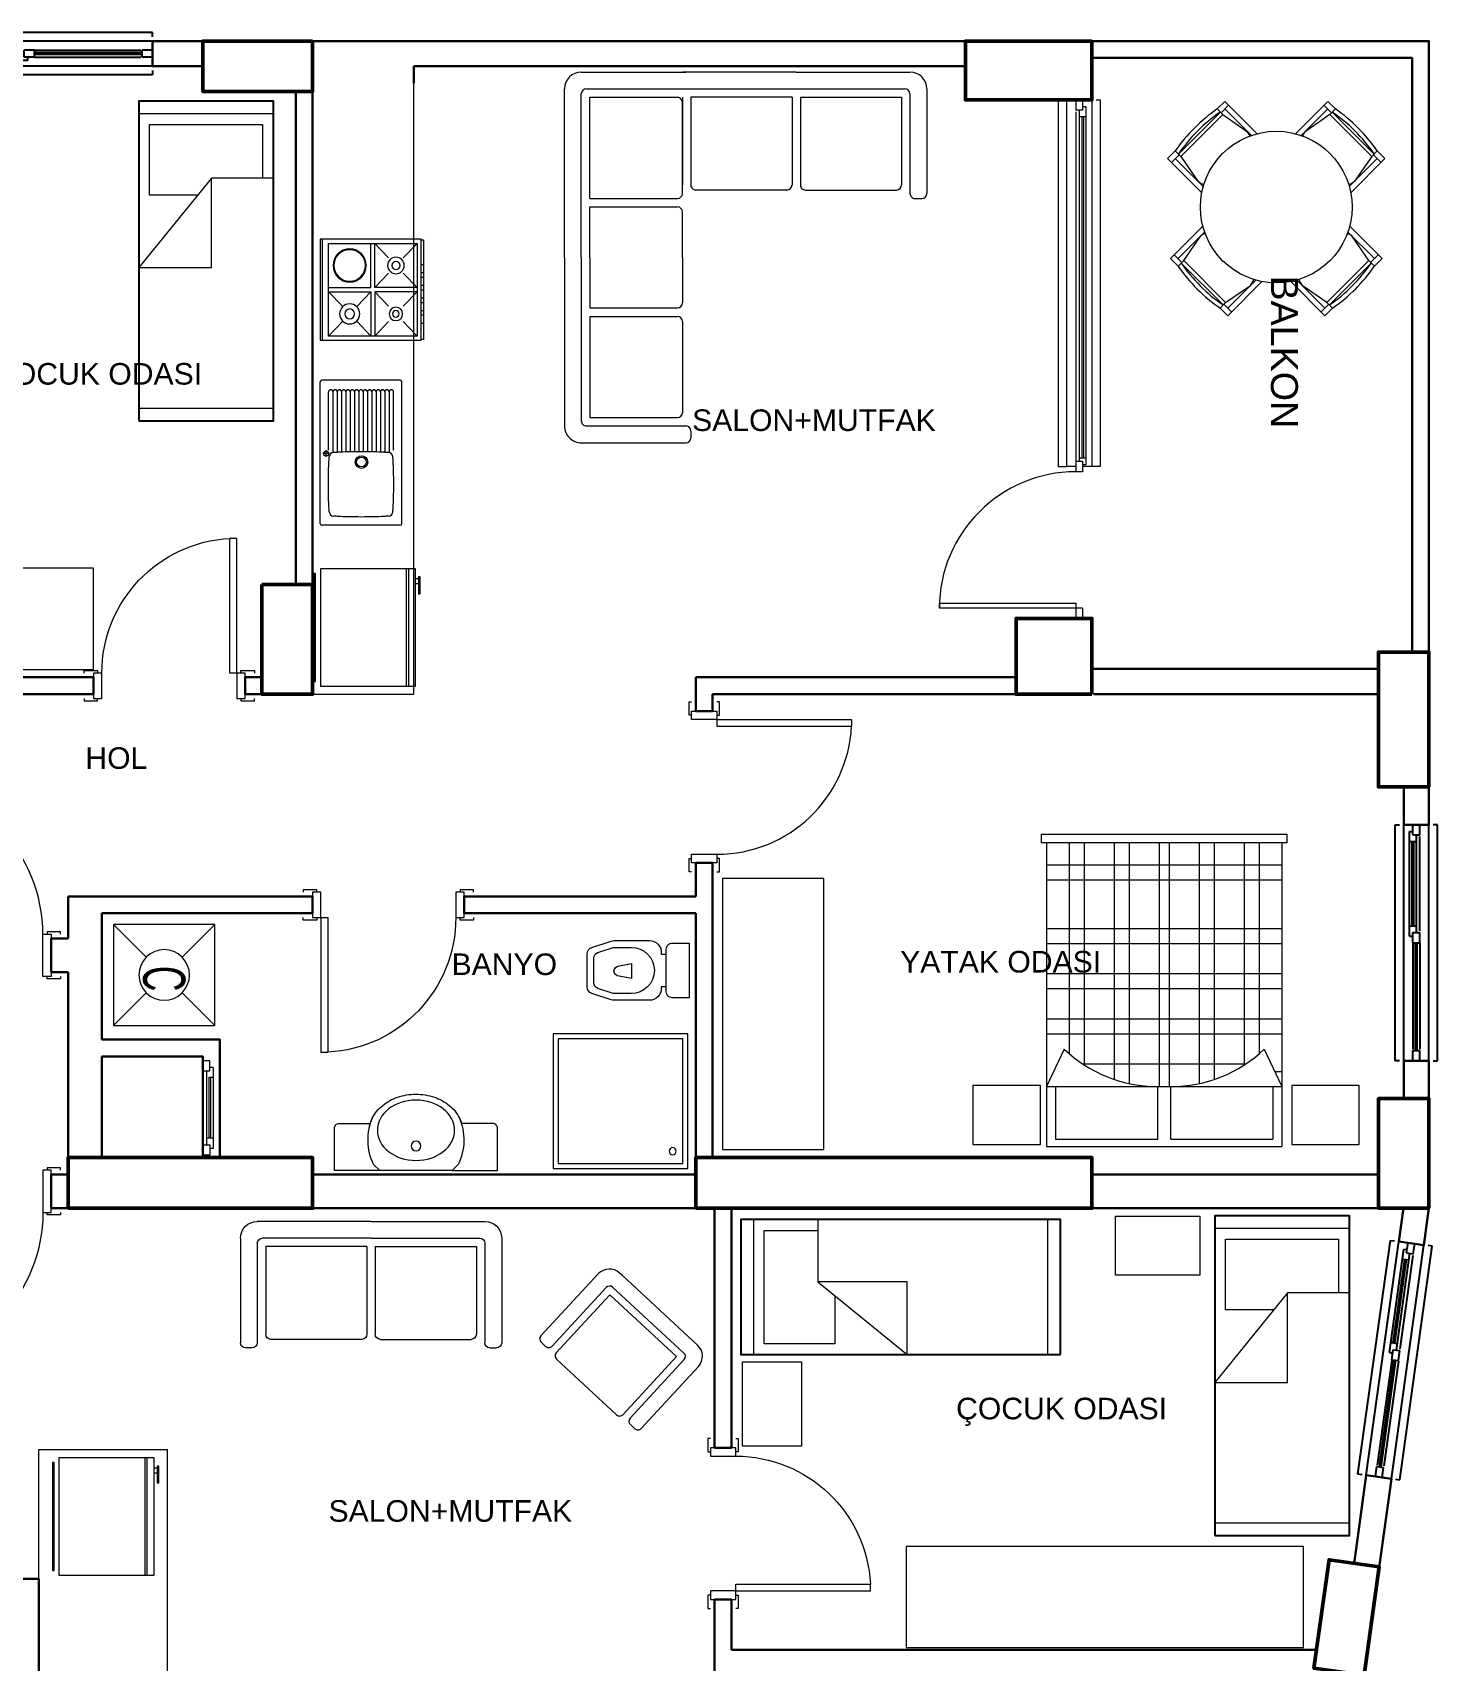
# Model space of a CAD drawing. Header units: millimetres. Extents: x 15854 to 18903, y 2124 to 4003.
# Drawn here: x 18069 to 18903, y 3030 to 3996 of the extents above; entities that cross this region are included whole.
import ezdxf

# ---------------------------------------------------------------- set-up
doc = ezdxf.new("R2010")
doc.units = ezdxf.units.MM
doc.linetypes.add('BORDER', pattern=[1.75, 0.5, -0.25, 0.5, -0.25, 0, -0.25])
doc.linetypes.add('DOT2', pattern=[0.125, 0, -0.125])
for name, color, linetype, lineweight in [('0-Gör-3__0_25_', 122, 'Continuous', 25), ('0-Gör-4__0_20_', 6, 'Continuous', 20), ('duv', 142, 'Continuous', 30), ('KOLON', 1, 'Continuous', 50), ('mahal', 1, 'Continuous', 20), ('PENCERE', 3, 'Continuous', 18), ('SIVA', 254, 'Continuous', 20), ('sıva', 6, 'DOT2', 20), ('TEFRIS', 6, 'Continuous', 15)]:
    doc.layers.add(name, color=color, linetype=linetype, lineweight=lineweight)
doc.layers.add('İÇ_ÖLÇÜ', color=7, linetype='Continuous')
doc.styles.add('TECHNICLIGHT', font='Arial')
doc.styles.add('text1', font='Arial')

# ---------------------------------------------------------------- blocks, each defined once
blk = doc.blocks.new('yatak_80')
for p, q in [((98059.694548, -98473.047281), (98059.694548, -98393.047281)), ((98196.134804, -98393.047281), (98196.134804, -98429.917169)), ((98227.879892, -98399.557105), (98196.134804, -98399.557105)), ((98227.879892, -98466.662257), (98227.879892, -98399.557105)), ((98234.264916, -98393.047281), (98234.264916, -98473.047281)), ((98143.004692, -98429.917169), (98196.134804, -98429.917169)), ((98143.004692, -98473.047281), (98143.004692, -98429.917169)), ((98196.134804, -98429.917169), (98143.004692, -98473.047281)), ((98185.954772, -98438.181144), (98185.954772, -98466.662257)), ((98185.954772, -98466.662257), (98227.879892, -98466.662257))]:
    blk.add_line(p, q)
at = {"layer": 'İÇ_ÖLÇÜ', "ltscale": 5}
blk.add_line((98052.104532, -98393.047281), (98241.854932, -98393.047281), dxfattribs=at)
at = {"layer": 'İÇ_ÖLÇÜ', "ltscale": 5, "flags": 128}
blk.add_lwpolyline([(98052.104532, -98473.047281), (98052.104532, -98393.047281), (98241.854932, -98393.047281), (98241.854932, -98473.047281), (98052.104532, -98473.047281)], dxfattribs=at)
blk = doc.blocks.new('4')
at = {"layer": 'TEFRIS', "ltscale": 5, "flags": 128}
blk.add_lwpolyline([(18490.377846, 3207.642238), (18525.377846, 3207.642238), (18525.374315, 3157.642239), (18490.374315, 3157.642239), (18490.377846, 3207.642238)], dxfattribs=at)
at = {"layer": 'TEFRIS', "ltscale": 5, "xscale": -1}
blk.add_blockref('yatak_80', (116731.184006, 101685.144324), dxfattribs=at)
blk = doc.blocks.new('5')
at = {"layer": 'TEFRIS', "ltscale": 5, "flags": 128}
blk.add_lwpolyline([(18711.68018, 3259.107139), (18711.68018, 3294.107139), (18761.680179, 3294.103608), (18761.680179, 3259.103608), (18711.68018, 3259.107139)], dxfattribs=at)
at = {"layer": 'TEFRIS', "ltscale": 5, "xscale": -1, "rotation": 270}
blk.add_blockref('yatak_80', (117243.665026, -94947.44961), dxfattribs=at)
blk = doc.blocks.new('dsfsdg')
at = {"layer": 'TEFRIS'}
for p, q in [((527831.917515, 4537037.523728), (527651.627515, 4537037.523728)), ((527651.627515, 4537037.523728), (527651.627515, 4536897.963728)), ((527687.267515, 4537032.177728), (527656.082515, 4537032.177728)), ((527656.082515, 4537032.177728), (527656.082515, 4536971.589728)), ((527709.339324, 4537027.10563), (527687.267515, 4537037.523728)), ((527687.267515, 4537037.523728), (527687.267515, 4536897.963728)), ((527718.452515, 4537037.523728), (527718.452515, 4536897.963728)), ((527727.362515, 4537037.523728), (527727.362515, 4536897.963728)), ((527745.182515, 4536897.963728), (527745.182515, 4537037.523728)), ((527754.092515, 4536897.963728), (527754.092515, 4537037.523728)), ((527771.912515, 4536897.963728), (527771.912515, 4537037.523728)), ((527780.822515, 4536897.963728), (527780.822515, 4537037.523728)), ((527809.642515, 4536897.963728), (527809.642515, 4537037.523728)), ((527818.552515, 4536897.963728), (527818.552515, 4537037.523728)), ((527831.917515, 4536897.963728), (527831.917515, 4537037.523728)), ((527831.917515, 4537024.158728), (527706.144262, 4537024.158728)), ((527831.917515, 4537015.248728), (527699.991425, 4537015.248728)), ((527700.632515, 4537016.22697), (527700.632515, 4536919.260487)), ((527831.917515, 4536997.428728), (527691.417369, 4536997.428728)), ((527831.917515, 4536988.518728), (527688.988219, 4536988.518728)), ((527656.082515, 4536971.589728), (527687.267515, 4536971.589728)), ((527831.917515, 4536970.698728), (527687.267515, 4536970.698728)), ((527831.917515, 4536964.788728), (527687.267515, 4536964.788728)), ((527656.082515, 4536963.897728), (527687.267515, 4536963.897728)), ((527656.082515, 4536963.897728), (527656.082515, 4536903.309728)), ((527831.917515, 4536946.968728), (527688.988219, 4536946.968728)), ((527831.917515, 4536938.058728), (527691.417369, 4536938.058728)), ((527831.917515, 4536920.238728), (527699.991425, 4536920.238728)), ((527709.339324, 4536908.381827), (527687.267515, 4536897.963728)), ((527831.917515, 4536911.328728), (527706.144262, 4536911.328728)), ((527831.917515, 4536897.963728), (527651.627515, 4536897.963728)), ((527687.267515, 4536903.309728), (527656.082515, 4536903.309728)), ((527696.177515, 4536902.169331), (527696.177515, 4536897.963728))]:
    blk.add_line(p, q, dxfattribs=at)
at = {"layer": 'TEFRIS', "flags": 128}
blk.add_lwpolyline([(527831.917515, 4537037.523728), (527831.917515, 4537040.523728), (527836.917515, 4537040.523728), (527836.917515, 4536897.963728), (527836.917515, 4536894.963728), (527831.917515, 4536894.963728), (527831.917515, 4536897.963728)], dxfattribs=at)
at = {"layer": 'TEFRIS'}
for centre, start, end in [((527766.993466, 4536972.038142), 136.314552, 180.322253), ((527766.993466, 4536963.449315), 179.677747, 223.685448)]:
    blk.add_arc(centre, 79.727212, start, end, dxfattribs=at)
blk = doc.blocks.new('6')
at = {"layer": 'TEFRIS', "ltscale": 5, "flags": 128}
for points in [[(18667.151557, 3336.665642), (18667.151557, 3371.665642), (18627.151557, 3371.665642), (18627.151557, 3336.665642), (18667.151557, 3336.665642)], [(18856.23323, 3336.665642), (18856.23323, 3371.665642), (18816.23323, 3371.665642), (18816.23323, 3336.665642), (18856.23323, 3336.665642)]]:
    blk.add_lwpolyline(points, dxfattribs=at)
at = {"layer": 'TEFRIS', "ltscale": 5, "rotation": 90}
blk.add_blockref('dsfsdg', (4555708.373286, -524316.152006), dxfattribs=at)
blk = doc.blocks.new('bzd_7060')
at = {"layer": 'TEFRIS'}
for p, q in [((-56, 0), (-56, 70)), ((-56, 70), (0, 70)), ((-5, 0), (-5, 70)), ((-4, 70), (-4, 0)), ((0, 70), (0, 0)), ((-59, 67), (-60, 67)), ((-60, 67), (-60, 3)), ((-59, 3), (-59, 67)), ((0, 64), (2, 64)), ((0, 61), (2, 61)), ((3, 65), (2, 65)), ((2, 65), (2, 55)), ((3, 55), (3, 65)), ((2, 55), (3, 55)), ((-60, 3), (-59, 3)), ((0, 0), (-56, 0))]:
    blk.add_line(p, q, dxfattribs=at)
blk = doc.blocks.new('FSAFDSF')
at = {"layer": 'sıva', "linetype": 'ByBlock', "lineweight": 25, "ltscale": 5}
for p, q in [((548829.850834, 4507159.565939), (548689.850834, 4507159.565939)), ((548689.850834, 4507159.565939), (548689.850834, 4507157.065939)), ((548829.850834, 4507157.065939), (548829.850834, 4507159.565939)), ((548829.850834, 4507154.565939), (548689.850834, 4507154.565939)), ((548689.850834, 4507139.565939), (548689.850834, 4507154.565939)), ((548695.850834, 4507149.065939), (548689.850834, 4507149.065939)), ((548689.850834, 4507145.065939), (548689.850834, 4507149.065939)), ((548695.850834, 4507145.065939), (548695.850834, 4507149.065939)), ((548752.850834, 4507149.065939), (548696.850834, 4507149.065939)), ((548759.850834, 4507149.065939), (548753.850834, 4507149.065939)), ((548753.850834, 4507145.065939), (548753.850834, 4507149.065939)), ((548759.850834, 4507145.065939), (548759.850834, 4507149.065939)), ((548760.100651, 4507149.065939), (548822.900839, 4507149.065939)), ((548829.850834, 4507149.065939), (548823.850834, 4507149.065939)), ((548823.850834, 4507145.065939), (548823.850834, 4507149.065939)), ((548829.850834, 4507145.065939), (548829.850834, 4507149.065939)), ((548695.850834, 4507145.065939), (548689.850834, 4507145.065939)), ((548829.850834, 4507139.565939), (548689.850834, 4507139.565939)), ((548693.850834, 4507143.065939), (548693.850834, 4507145.065939)), ((548755.850834, 4507143.065939), (548693.850834, 4507143.065939)), ((548753.850834, 4507147.065939), (548695.850834, 4507147.065939)), ((548699.850834, 4507143.065939), (548699.850834, 4507147.065939)), ((548749.850834, 4507145.565939), (548699.850834, 4507145.565939)), ((548749.850834, 4507144.565939), (548699.850834, 4507144.565939)), ((548749.850834, 4507143.065939), (548749.850834, 4507147.065939)), ((548759.850834, 4507145.065939), (548753.850834, 4507145.065939)), ((548755.850834, 4507143.065939), (548755.850834, 4507145.065939)), ((548823.850834, 4507147.565939), (548759.850834, 4507147.565939)), ((548823.850834, 4507146.565939), (548759.850834, 4507146.565939)), ((548760.100651, 4507145.065939), (548823.018035, 4507145.065939)), ((548829.850834, 4507145.065939), (548823.850834, 4507145.065939)), ((548689.850834, 4507134.565939), (548689.850834, 4507137.065939)), ((548829.850834, 4507134.565939), (548689.850834, 4507134.565939)), ((548829.850834, 4507137.065939), (548829.850834, 4507134.565939))]:
    blk.add_line(p, q, dxfattribs=at)
at = {"layer": 'sıva', "linetype": 'ByBlock', "lineweight": 25, "ltscale": 5, "flags": 128}
blk.add_lwpolyline([(548829.850834, 4507154.565939), (548829.850834, 4507139.565939)], dxfattribs=at)
blk = doc.blocks.new('kapı_10')
at = {"layer": '0-Gör-4__0_20_', "ltscale": 5}
for p, q in [((-9, -2.5), (-9, 5.5)), ((-9, 5.5), (-7.5, 5.5)), ((9, 5.5), (7.5, 5.5)), ((9, -2.5), (9, 5.5)), ((-7.5, -2.5), (-9, -2.5)), ((7.5, -2.5), (9, -2.5)), ((7.5, -5), (87.399937, -5)), ((7.5, -5), (7.5, -9)), ((7.5, -9), (87.399937, -9)), ((87.399937, -5), (87.399937, -9)), ((-9, -95.5), (-9, -87.5)), ((-9, -87.5), (-7.5, -87.5)), ((-7.5, -95.5), (-9, -95.5)), ((9, -87.5), (7.5, -87.5)), ((7.5, -95.5), (9, -95.5)), ((9, -95.5), (9, -87.5))]:
    blk.add_line(p, q, dxfattribs=at)
at = {"layer": '0-Gör-4__0_20_', "ltscale": 5, "flags": 128}
for points in [[(-7.5, 0), (7.5, 0), (7.5, -5), (-7.5, -5), (-7.5, 0)], [(-7.5, -85), (7.5, -85), (7.5, -90), (-7.5, -90), (-7.5, -85)]]:
    blk.add_lwpolyline(points, dxfattribs=at)
at = {"layer": '0-Gör-4__0_20_', "ltscale": 5}
blk.add_arc((7.5, -5), 80, 270, 357.134016, dxfattribs=at)
blk = doc.blocks.new('kapı_100')
at = {"layer": '0-Gör-4__0_20_', "ltscale": 5}
for p, q in [((-14, -2.5), (-14, 5.5)), ((-14, 5.5), (-12.5, 5.5)), ((14, 5.5), (12.5, 5.5)), ((14, -2.5), (14, 5.5)), ((-12.5, -2.5), (-14, -2.5)), ((12.5, -2.5), (14, -2.5)), ((12.5, -5), (102.399937, -5)), ((12.5, -5), (12.5, -9)), ((12.5, -9), (102.411045, -9.000494)), ((102.399937, -5), (102.399937, -9)), ((-14, -105.5), (-14, -97.5)), ((-14, -97.5), (-12.5, -97.5)), ((-12.5, -105.5), (-14, -105.5)), ((14, -97.5), (12.5, -97.5)), ((12.5, -105.5), (14, -105.5)), ((14, -105.5), (14, -97.5))]:
    blk.add_line(p, q, dxfattribs=at)
at = {"layer": '0-Gör-4__0_20_', "ltscale": 5, "flags": 128}
for points in [[(-12.5, 0), (12.5, 0), (12.5, -5), (-12.5, -5), (-12.5, 0)], [(-12.5, -95), (12.5, -95), (12.5, -100), (-12.5, -100), (-12.5, -95)]]:
    blk.add_lwpolyline(points, dxfattribs=at)
at = {"layer": '0-Gör-4__0_20_', "ltscale": 5}
blk.add_arc((12.5, -5), 90, 270, 357.452367, dxfattribs=at)
blk = doc.blocks.new('camasır_mak_')
at = {"layer": 'TEFRIS', "color": 1}
for p, q in [((-0.3, 0.45), (0.3, 0.45)), ((-0.3, -0.15), (-0.3, 0.45)), ((0.3, 0.45), (0.3, -0.15)), ((0.3, -0.15), (-0.3, -0.15))]:
    blk.add_line(p, q, dxfattribs=at)
at = {"layer": 'TEFRIS', "color": 2}
for p, q in [((-0.106066, 0.256066), (-0.3, 0.45)), ((0.106066, 0.256066), (0.3, 0.45)), ((-0.3, -0.15), (-0.106066, 0.043934)), ((0.3, -0.15), (0.106066, 0.043934))]:
    blk.add_line(p, q, dxfattribs=at)
blk.add_ellipse((0, 0.15), major_axis=(-0.106066, 0.106066), ratio=1, dxfattribs=at)
at = {"layer": 'TEFRIS', "color": 7, "style": 'TECHNICLIGHT', "text_generation_flag": 4, "width": 0.6}
blk.add_text('C', height=0.25, dxfattribs=at).set_placement((-0.053571, 0.275))
blk = doc.blocks.new('gcfgftrt')
at = {"layer": 'TEFRIS', "ltscale": 5, "flags": 128}
blk.add_lwpolyline([(131161.392274, -142260.580839), (131161.392274, -142180.580839), (131241.392274, -142180.580839), (131241.392274, -142260.580839), (131161.392274, -142260.580839)], dxfattribs=at)
blk.add_lwpolyline([(131164.392274, -142257.580839), (131164.392274, -142183.580839), (131238.392274, -142183.580839), (131238.392274, -142257.580839)], close=True, dxfattribs=at)
at = {"layer": 'TEFRIS', "ltscale": 5}
blk.add_circle((131170.422604, -142250.30555), 2.129343, dxfattribs=at)
blk = doc.blocks.new('ELLIPSE')
blk.add_circle((0.5, 0.5), 0.5)
blk = doc.blocks.new('LAVABO6')
for p, q in [((0, 0.4572), (0.0762, 0.5334)), ((0, 0.4572), (0, -0.4572)), ((0, -0.4572), (0.0762, -0.5334))]:
    blk.add_line(p, q)
at = {"flags": 128}
blk.add_lwpolyline([(0.526369, -0.590767, 0.09025), (0.662027, -0.55015, 0.104607), (0.82385, -0.419454, 0.089719), (0.927131, -0.232181, 0.081438), (0.9652, 0, 0.081438), (0.927131, 0.232181, 0.089719), (0.82385, 0.419454, 0.104607), (0.662027, 0.55015, 0.09025), (0.526369, 0.590767, 0.11828)], format="xyb", dxfattribs=at)
blk.add_circle((0.311156, 0.001285), 0.06096)
for centre, start, end in [((0.386485, -0.106498), 66.240754, 115.868662), ((0.386485, 0.106498), 244.131338, 293.759246)]:
    blk.add_arc(centre, 0.711159, start, end)
at = {"xscale": 0.762, "yscale": 0.97536, "zscale": 0.762}
blk.add_blockref('ELLIPSE', (0.128276, -0.487005), dxfattribs=at)
blk = doc.blocks.new('LAVABO_1')
at = {"layer": 'TEFRIS', "flags": 128}
for points in [[(0, 21.49983), (0, 48.391721), (24.98988, 48.391721, -0.414214), (27.98988, 45.391721), (27.98988, 26.961304)], [(0, -21.49983), (0, -48.391721), (24.98988, -48.391721, 0.414214), (27.98988, -45.391721), (27.98988, -26.961304)]]:
    blk.add_lwpolyline(points, format="xyb", dxfattribs=at)
at = {"layer": 'TEFRIS', "ltscale": 5, "xscale": -47.025, "yscale": 47.025, "zscale": 47.025, "rotation": 180}
blk.add_blockref('LAVABO6', (0, 0), dxfattribs=at)
blk = doc.blocks.new('KLZ_YENİ')
at = {"layer": 'TEFRIS', "flags": 128}
blk.add_lwpolyline([(13.5, -12.7), (13.5, 12.7, 0.414214), (10, 16.2), (0, 16.2), (0, -16.2), (10, -16.2, 0.414214)], format="xyb", close=True, dxfattribs=at)
for points in [[(13.5, -9.7), (16.5, -9.7), (16.5, -10.7, 0.414214), (23.5, -17.7), (44.688612, -17.7, 0.080612), (46.269751, -17.443416), (57.764911, -13.611696, 0.322823), (60.5, -9.816963), (60.5, 9.816963, 0.322823), (57.764911, 13.611696), (46.269751, 17.443416, 0.080612), (44.688612, 17.7), (23.5, 17.7, 0.414214), (16.5, 10.7), (16.5, 9.7), (13.5, 9.7)], [(34.28, -13.7), (44.688612, -13.7, 0.080612), (45.004839, -13.648683), (54.106797, -10.614697, 0.322823), (56.5, -7.294306), (56.5, 7.294306, 0.322823), (54.106797, 10.614697), (45.004839, 13.648683, 0.080612), (44.688612, 13.7), (34.28, 13.7, 0.414214)]]:
    blk.add_lwpolyline(points, format="xyb", dxfattribs=at)
for points in [[(13.628588, 5.7), (13.5, 5.7)], [(41.572213, 2.643619), (34.072213, 4.143619), (34.072213, -4.856381), (41.572213, -3.356381)], [(13.5, -5.7), (13.628588, -5.7)]]:
    blk.add_lwpolyline(points, dxfattribs=at)
at = {"layer": 'TEFRIS'}
for centre, radius, start, end in [((34.28, 0), 13.7, 90, 270), ((41.572213, -0.356381), 3, 270, 90)]:
    blk.add_arc(centre, radius, start, end, dxfattribs=at)
blk = doc.blocks.new('Firin')
at = {"layer": 'TEFRIS'}
for p, q in [((0, -0.012687), (0.6, -0.012687)), ((0.2875, -0.05), (0.2875, -0.300568)), ((0.398274, -0.131875), (0.3125, -0.05)), ((0.575, -0.05), (0.489226, -0.131875)), ((0.398274, -0.218693), (0.3125, -0.300568)), ((0.575, -0.300568), (0.489226, -0.218693)), ((0.2875, -0.300568), (0.025, -0.300568)), ((0.025, -0.324432), (0.110774, -0.406307)), ((0.201726, -0.406307), (0.2875, -0.324432)), ((0.398274, -0.406307), (0.3125, -0.324432)), ((0.575, -0.324432), (0.489226, -0.406307)), ((0.025, -0.575), (0.110774, -0.493125)), ((0.201726, -0.493125), (0.2875, -0.575)), ((0.398274, -0.493125), (0.3125, -0.575)), ((0.575, -0.575), (0.489226, -0.493125))]:
    blk.add_line(p, q, dxfattribs=at)
at = {"layer": 'TEFRIS', "flags": 128}
for points in [[(0, 0), (0.6, 0), (0.6, -0.6), (0, -0.6)], [(0.025, -0.575), (0.575, -0.575), (0.575, -0.05), (0.025, -0.05)]]:
    blk.add_lwpolyline(points, close=True, dxfattribs=at)
for points in [[(0.3125, -0.05), (0.3125, -0.300568), (0.575, -0.300568)], [(0.2875, -0.575), (0.2875, -0.324432), (0.025, -0.324432)], [(0.3125, -0.575), (0.3125, -0.324432), (0.575, -0.324432)], [(0.005, -0.6), (0.005, -0.614), (0.595, -0.614), (0.595, -0.6)], [(0.15, -0.6), (0.15, -0.6125), (0.2, -0.6125), (0.2, -0.6)], [(0.225, -0.6), (0.225, -0.6125), (0.275, -0.6125), (0.275, -0.6)], [(0.3, -0.6), (0.3, -0.6125), (0.35, -0.6125), (0.35, -0.6)], [(0.375, -0.6), (0.375, -0.6125), (0.425, -0.6125), (0.425, -0.6)], [(0.45, -0.6), (0.45, -0.6125), (0.5, -0.6125), (0.5, -0.6)]]:
    blk.add_lwpolyline(points, dxfattribs=at)
at = {"layer": 'TEFRIS'}
for centre, radius in [((0.15625, -0.175284), 0.098575), ((0.15625, -0.175284), 0.093575), ((0.44375, -0.175284), 0.05975), ((0.44375, -0.175284), 0.029375), ((0.15625, -0.449716), 0.049177), ((0.15625, -0.449716), 0.024177), ((0.44375, -0.449716), 0.039833), ((0.44375, -0.449716), 0.019583)]:
    blk.add_circle(centre, radius, dxfattribs=at)
blk = doc.blocks.new('EVIYE1')
at = {"layer": 'TEFRIS'}
for p, q in [((-33.48683, 5.721164), (-33.48683, 52.221164)), ((-32.48683, 53.221164), (51.51317, 53.221164)), ((7.01317, 49.721164), (11.01317, 49.721164)), ((9.01317, 47.721164), (9.01317, 51.721164)), ((52.51317, 5.721164), (52.51317, 52.221164)), ((45.71317, 45.657831), (9.55908, 45.657831)), ((45.71317, 43.097831), (10.01317, 43.097831)), ((45.71317, 40.537831), (10.01317, 40.537831)), ((11.01317, 48.221164), (45.71317, 48.221164)), ((46.91317, 47.021164), (46.91317, 46.857831)), ((46.91317, 44.457831), (46.91317, 44.297831)), ((46.91317, 41.897831), (46.91317, 41.737831)), ((46.91317, 39.337831), (46.91317, 39.177831)), ((45.71317, 37.977831), (10.01317, 37.977831)), ((45.71317, 35.417831), (10.065071, 35.417831)), ((45.71317, 32.857831), (10.104855, 32.857831)), ((45.71317, 30.297831), (10.124925, 30.297831)), ((46.91317, 36.777831), (46.91317, 36.617831)), ((46.91317, 34.217831), (46.91317, 34.057831)), ((46.91317, 31.657831), (46.91317, 31.497831)), ((45.71317, 20.057831), (10.01317, 20.057831)), ((45.71317, 22.617831), (10.066868, 22.617831)), ((45.71317, 25.177831), (10.105933, 25.177831)), ((45.71317, 27.737831), (10.125285, 27.737831)), ((46.91317, 26.537831), (46.91317, 26.377831)), ((46.91317, 23.977831), (46.91317, 23.817831)), ((46.91317, 21.417831), (46.91317, 21.257831)), ((45.71317, 12.377831), (9.573338, 12.377831)), ((45.71317, 17.497831), (10.01317, 17.497831)), ((45.71317, 14.937831), (10.01317, 14.937831)), ((11.01317, 9.721164), (45.71317, 9.721164)), ((46.91317, 18.857831), (46.91317, 18.697831)), ((46.91317, 16.297831), (46.91317, 16.137831)), ((46.91317, 13.737831), (46.91317, 13.577831)), ((46.91317, 11.177831), (46.91317, 10.921164)), ((-32.48683, 4.721164), (51.51317, 4.721164))]:
    blk.add_line(p, q, dxfattribs=at)
at = {"layer": 'TEFRIS', "flags": 128}
for points in [[(-25.48683, 47.80425, -0.009845), (-22.848628, 48.009165, -0.008463), (-17.20767, 48.240013, -0.005994), (-9.236822, 48.335566, -0.005994), (-1.265975, 48.240013, -0.008463), (4.374983, 48.009165, -0.009845), (7.01317, 47.804252, -0.374103)], [(-28.069916, 12.721164, -0.009845), (-28.274831, 15.359359, -0.008463), (-28.505678, 21.000317, -0.005994), (-28.601232, 28.971164, -0.005994), (-28.505678, 36.942012, -0.008463), (-28.274831, 42.58297, -0.009845), (-28.069916, 45.221164, -0.374103)], [(9.596257, 12.721164, 0.009845), (9.801171, 15.359359, 0.008463), (10.032018, 21.000317, 0.005994), (10.127572, 28.971164, 0.005994), (10.032018, 36.942012, 0.008463), (9.801171, 42.58297, 0.009845), (9.596257, 45.221164, 0.374103)], [(-25.48683, 10.138078, 0.009845), (-22.848628, 9.933163, 0.008463), (-17.20767, 9.702316, 0.005994), (-9.236822, 9.606762, 0.005994), (-1.265975, 9.702316, 0.008463), (4.374983, 9.933163, 0.009845), (7.01317, 10.138077, 0.374103)]]:
    blk.add_lwpolyline(points, format="xyb", dxfattribs=at)
at = {"layer": 'TEFRIS'}
for centre, radius in [((9.01317, 49.721164), 1.5), ((4.01317, 28.721164), 3.75), ((4.01317, 28.721164), 2.9)]:
    blk.add_circle(centre, radius, dxfattribs=at)
for centre, radius, start, end in [((-32.48683, 52.221164), 1, 90, 180), ((51.51317, 52.221164), 1, 0, 90), ((-25.48683, 45.221164), 2.583087, 90, 180), ((7.01317, 45.221164), 2.583087, 0, 90), ((45.71317, 47.021164), 1.2, 0, 90), ((45.71317, 46.857831), 1.2, 270, 0), ((45.71317, 44.457831), 1.2, 0, 90), ((45.71317, 44.297831), 1.2, 270, 0), ((45.71317, 41.897831), 1.2, 0, 90), ((45.71317, 41.737831), 1.2, 270, 0), ((45.71317, 39.337831), 1.2, 0, 90), ((45.71317, 39.177831), 1.2, 270, 0), ((45.71317, 36.777831), 1.2, 0, 90), ((45.71317, 36.617831), 1.2, 270, 0), ((45.71317, 34.217831), 1.2, 0, 90), ((45.71317, 34.057831), 1.2, 270, 0), ((45.71317, 31.657831), 1.2, 0, 90), ((45.71317, 31.497831), 1.2, 270, 0), ((45.71317, 29.097831), 1.2, 0, 90), ((45.71317, 28.937831), 1.2, 270, 0), ((45.71317, 26.537831), 1.2, 0, 90), ((45.71317, 26.377831), 1.2, 270, 0), ((45.71317, 23.977831), 1.2, 0, 90), ((45.71317, 23.817831), 1.2, 270, 0), ((45.71317, 21.417831), 1.2, 0, 90), ((45.71317, 21.257831), 1.2, 270, 0), ((45.71317, 18.857831), 1.2, 0, 90), ((-25.48683, 12.721164), 2.583087, 180, 270), ((7.01317, 12.721164), 2.583087, 270, 0), ((45.71317, 18.697831), 1.2, 270, 0), ((45.71317, 16.297831), 1.2, 0, 90), ((45.71317, 16.137831), 1.2, 270, 0), ((45.71317, 13.737831), 1.2, 0, 90), ((45.71317, 13.577831), 1.2, 270, 0), ((45.71317, 11.177831), 1.2, 0, 90), ((45.71317, 10.921164), 1.2, 270, 0), ((-32.48683, 5.721164), 1, 180, 270), ((51.51317, 5.721164), 1, 270, 0)]:
    blk.add_arc(centre, radius, start, end, dxfattribs=at)
blk = doc.blocks.new('dgdg')
at = {"layer": 'TEFRIS'}
for p, q in [((447759.535016, 4598886.571683), (447821.535016, 4598886.571683)), ((447824.535016, 4598879.571683), (447824.535016, 4598883.571683)), ((447749.535016, 4598809.071683), (447749.535016, 4598876.571683)), ((447759.535016, 4598684.571683), (447759.535016, 4598873.571683)), ((447762.535016, 4598876.571683), (447821.535016, 4598876.571683)), ((447764.535016, 4598811.571683), (447764.535016, 4598871.571683)), ((447764.535016, 4598871.571683), (447816.535016, 4598871.571683)), ((447819.535016, 4598814.571683), (447819.535016, 4598868.571683)), ((447764.535016, 4598811.571683), (447816.535016, 4598811.571683)), ((447749.535016, 4598809.071683), (447749.535016, 4598741.571683)), ((447764.535016, 4598806.571683), (447816.535016, 4598806.571683)), ((447764.535016, 4598806.571683), (447764.535016, 4598746.571683)), ((447819.535016, 4598803.571683), (447819.535016, 4598749.571683)), ((447764.535016, 4598746.571683), (447816.535016, 4598746.571683)), ((447962.535016, 4598746.571683), (447966.535016, 4598746.571683)), ((447749.535016, 4598681.571683), (447749.535016, 4598743.571683)), ((447764.535016, 4598741.571683), (447816.535016, 4598741.571683)), ((447764.535016, 4598686.571683), (447764.535016, 4598738.571683)), ((447821.535016, 4598741.571683), (447767.535016, 4598741.571683)), ((447824.535016, 4598686.571683), (447824.535016, 4598738.571683)), ((447829.535016, 4598686.571683), (447829.535016, 4598738.571683)), ((447859.535016, 4598741.571683), (447832.535016, 4598741.571683)), ((447859.535016, 4598741.571683), (447886.535016, 4598741.571683)), ((447889.535016, 4598686.571683), (447889.535016, 4598738.571683)), ((447894.535016, 4598686.571683), (447894.535016, 4598738.571683)), ((447897.535016, 4598741.571683), (447951.535016, 4598741.571683)), ((447954.535016, 4598686.571683), (447954.535016, 4598738.571683)), ((447959.535016, 4598684.571683), (447959.535016, 4598743.571683)), ((447969.535016, 4598681.571683), (447969.535016, 4598743.571683)), ((447824.535016, 4598686.571683), (447764.535016, 4598686.571683)), ((447859.535016, 4598686.571683), (447829.535016, 4598686.571683)), ((447859.535016, 4598686.571683), (447889.535016, 4598686.571683)), ((447894.535016, 4598686.571683), (447954.535016, 4598686.571683)), ((447859.535016, 4598681.571683), (447762.535016, 4598681.571683)), ((447859.535016, 4598681.571683), (447956.535016, 4598681.571683)), ((447859.535016, 4598671.571683), (447759.535016, 4598671.571683)), ((447859.535016, 4598671.571683), (447959.535016, 4598671.571683))]:
    blk.add_line(p, q, dxfattribs=at)
for centre, radius, start, end in [((447759.535016, 4598876.571683), 10, 90, 180), ((447821.535016, 4598883.571683), 3, 0, 90), ((447821.535016, 4598879.571683), 3, 270, 0), ((447762.535016, 4598873.571683), 3, 90, 180), ((447816.535016, 4598868.571683), 3, 0, 90), ((447816.535016, 4598814.571683), 3, 270, 0), ((447816.535016, 4598803.571683), 3, 0, 90), ((447816.535016, 4598749.571683), 3, 270, 0), ((447962.535016, 4598743.571683), 3, 90, 180), ((447966.535016, 4598743.571683), 3, 0, 90), ((447767.535016, 4598738.571683), 3, 90, 180), ((447821.535016, 4598738.571683), 3, 0, 90), ((447832.535016, 4598738.571683), 3, 90, 180), ((447886.535016, 4598738.571683), 3, 0, 90), ((447897.535016, 4598738.571683), 3, 90, 180), ((447951.535016, 4598738.571683), 3, 0, 90), ((447759.535016, 4598681.571683), 10, 180, 270), ((447762.535016, 4598684.571683), 3, 180, 270), ((447956.535016, 4598684.571683), 3, 270, 0), ((447959.535016, 4598681.571683), 10, 270, 0)]:
    blk.add_arc(centre, radius, start, end, dxfattribs=at)
blk = doc.blocks.new('klt_2')
at = {"layer": 'TEFRIS'}
for p, q in [((0, -38.139576), (0, 23.860424)), ((7, 26.860424), (3, 26.860424)), ((10, -35.139576), (10, 23.860424)), ((72, 21.860424), (18, 21.860424)), ((83, 21.860424), (137, 21.860424)), ((145, -35.139576), (145, 23.860424)), ((148, 26.860424), (152, 26.860424)), ((155, -38.139576), (155, 23.860424)), ((15, -33.139576), (15, 18.860424)), ((75, -33.139576), (75, 18.860424)), ((80, -33.139576), (80, 18.860424)), ((140, -33.139576), (140, 18.860424)), ((77.5, -38.139576), (13, -38.139576)), ((75, -33.139576), (15, -33.139576)), ((77.5, -38.139576), (142, -38.139576)), ((80, -33.139576), (140, -33.139576)), ((77.5, -48.139576), (10, -48.139576)), ((77.5, -48.139576), (145, -48.139576))]:
    blk.add_line(p, q, dxfattribs=at)
for centre, radius, start, end in [((3, 23.860424), 3, 90, 180), ((7, 23.860424), 3, 0, 90), ((18, 18.860424), 3, 90, 180), ((72, 18.860424), 3, 0, 90), ((83, 18.860424), 3, 90, 180), ((137, 18.860424), 3, 0, 90), ((148, 23.860424), 3, 90, 180), ((152, 23.860424), 3, 0, 90), ((10, -38.139576), 10, 180, 270), ((13, -35.139576), 3, 180, 270), ((142, -35.139576), 3, 270, 0), ((145, -38.139576), 10, 270, 0)]:
    blk.add_arc(centre, radius, start, end, dxfattribs=at)
blk = doc.blocks.new('KOLT')
at = {"layer": 'TEFRIS'}
for p, q in [((-0.004102, 0.051134), (-0.029102, 0.051134)), ((-0.004102, 0.051134), (0.670898, 0.051134)), ((-0.129102, -0.048866), (-0.129102, -0.60504)), ((-0.029102, -0.078866), (-0.029102, -0.60504)), ((-0.004102, -0.048866), (0.640898, -0.048866)), ((-0.004102, -0.048866), (0.000898, -0.048866)), ((0.020898, -0.098866), (0.620898, -0.098866)), ((0.020898, -0.098866), (0.020898, -0.618866)), ((0.620898, -0.098866), (0.620898, -0.618866)), ((0.670898, -0.078866), (0.670898, -0.60504)), ((0.770898, -0.048866), (0.770898, -0.60504)), ((-0.059102, -0.63504), (-0.099102, -0.63504)), ((0.700898, -0.63504), (0.740898, -0.63504)), ((0.050898, -0.648866), (0.590898, -0.648866))]:
    blk.add_line(p, q, dxfattribs=at)
for centre, radius, start, end in [((-0.029102, -0.048866), 0.1, 90, 180), ((0.670898, -0.048866), 0.1, 0, 90), ((0.000898, -0.078866), 0.03, 90, 180), ((0.640898, -0.078866), 0.03, 0, 90), ((-0.099102, -0.60504), 0.03, 180, 270), ((-0.059102, -0.60504), 0.03, 270, 0), ((0.050898, -0.618866), 0.03, 180, 270), ((0.590898, -0.618866), 0.03, 270, 0), ((0.700898, -0.60504), 0.03, 180, 270), ((0.740898, -0.60504), 0.03, 270, 0)]:
    blk.add_arc(centre, radius, start, end, dxfattribs=at)
blk = doc.blocks.new('dfgdgd')
at = {"layer": 'TEFRIS'}
for p, q in [((563908.731157, 4529879.357794), (563908.731157, 4529852.211308)), ((563915.131157, 4529879.357794), (563908.731157, 4529879.357794)), ((563915.131157, 4529876.18345), (563908.731157, 4529876.18345)), ((563911.931157, 4529876.158331), (563911.931157, 4529853.921014)), ((563915.131157, 4529874.701586), (563911.931157, 4529857.101586)), ((563915.131157, 4529874.701586), (563915.131157, 4529879.357794)), ((563950.331157, 4529876.739124), (563915.131157, 4529876.739124)), ((563950.331157, 4529874.701586), (563915.131157, 4529874.701586)), ((563950.331157, 4529879.357794), (563956.731157, 4529879.357794)), ((563950.331157, 4529874.701586), (563950.331157, 4529879.357794)), ((563950.331157, 4529876.18345), (563956.731157, 4529876.18345)), ((563950.331157, 4529874.701586), (563953.531157, 4529857.101586)), ((563953.531157, 4529876.158331), (563953.531157, 4529852.657373)), ((563956.731157, 4529879.357794), (563956.731157, 4529850.682648)), ((563865.570143, 4529836.196781), (563892.71663, 4529836.196781)), ((563865.570143, 4529829.796781), (563865.570143, 4529836.196781)), ((563868.744487, 4529829.796781), (563868.744487, 4529836.196781)), ((563868.769607, 4529832.996781), (563891.006924, 4529832.996781)), ((563870.226351, 4529829.796781), (563887.826351, 4529832.996781)), ((563997.469322, 4529836.196781), (563970.322836, 4529836.196781)), ((563994.269859, 4529832.996781), (563972.032542, 4529832.996781)), ((563992.813114, 4529829.796781), (563975.213114, 4529832.996781)), ((563994.294978, 4529829.796781), (563994.294978, 4529836.196781)), ((563997.469322, 4529829.796781), (563997.469322, 4529836.196781)), ((563870.226351, 4529829.796781), (563865.570143, 4529829.796781)), ((563868.188813, 4529794.596781), (563868.188813, 4529829.796781)), ((563870.226351, 4529794.596781), (563870.226351, 4529829.796781)), ((563992.813114, 4529794.596781), (563992.813114, 4529829.796781)), ((563992.813114, 4529829.796781), (563997.469322, 4529829.796781)), ((563994.850652, 4529794.596781), (563994.850652, 4529829.796781)), ((563865.570143, 4529794.596781), (563865.570143, 4529788.196781)), ((563870.226351, 4529794.596781), (563865.570143, 4529794.596781)), ((563868.744487, 4529794.596781), (563868.744487, 4529788.196781)), ((563870.226351, 4529794.596781), (563887.826351, 4529791.396781)), ((563992.813114, 4529794.596781), (563975.213114, 4529791.396781)), ((563992.813114, 4529794.596781), (563997.469322, 4529794.596781)), ((563994.294978, 4529794.596781), (563994.294978, 4529788.196781)), ((563997.469322, 4529794.596781), (563997.469322, 4529788.196781)), ((563865.570143, 4529788.196781), (563894.24529, 4529788.196781)), ((563868.769607, 4529791.396781), (563892.270564, 4529791.396781)), ((563997.469322, 4529788.196781), (563968.794176, 4529788.196781)), ((563994.269859, 4529791.396781), (563970.768901, 4529791.396781)), ((563908.731157, 4529747.458615), (563908.731157, 4529774.605102)), ((563953.531157, 4529750.658079), (563953.531157, 4529774.159036)), ((563956.731157, 4529747.458615), (563956.731157, 4529776.133762)), ((563911.931157, 4529750.658079), (563911.931157, 4529772.895396)), ((563915.131157, 4529752.114823), (563911.931157, 4529769.714823)), ((563950.331157, 4529752.114823), (563953.531157, 4529769.714823)), ((563915.131157, 4529750.632959), (563908.731157, 4529750.632959)), ((563915.131157, 4529747.458615), (563908.731157, 4529747.458615)), ((563950.331157, 4529752.114823), (563915.131157, 4529752.114823)), ((563915.131157, 4529752.114823), (563915.131157, 4529747.458615)), ((563950.331157, 4529750.077285), (563915.131157, 4529750.077285)), ((563950.331157, 4529752.114823), (563950.331157, 4529747.458615)), ((563950.331157, 4529750.632959), (563956.731157, 4529750.632959)), ((563950.331157, 4529747.458615), (563956.731157, 4529747.458615))]:
    blk.add_line(p, q, dxfattribs=at)
blk.add_circle((563931.519733, 4529813.408205), 45, dxfattribs=at)
for centre, radius, start, end in [((563932.731157, 4529783.405833), 97.552749, 79.606054, 100.393946), ((563932.731157, 4529783.228239), 95.152749, 79.340864, 100.659136), ((563932.731157, 4529860.592495), 21.090909, 189.527283, 197.512653), ((563932.731157, 4529860.592495), 21.090909, 339.545935, 350.472717), ((563884.335442, 4529812.196781), 21.090909, 72.487347, 80.472717), ((563978.704024, 4529812.196781), 21.090909, 99.527283, 107.512653), ((563961.522105, 4529812.196781), 97.552749, 169.606054, 190.393946), ((563961.699699, 4529812.196781), 95.152749, 169.340864, 190.659136), ((563901.339767, 4529812.196781), 95.152749, 349.340864, 10.659136), ((563901.517361, 4529812.196781), 97.552749, 349.606054, 10.393946), ((563884.335442, 4529812.196781), 21.090909, 279.527283, 290.454065), ((563978.704024, 4529812.196781), 21.090909, 249.545935, 260.472717), ((563932.731157, 4529766.223914), 21.090909, 162.487347, 170.472717), ((563932.731157, 4529766.223914), 21.090909, 9.527283, 20.454065), ((563932.731157, 4529843.410577), 97.552749, 259.606054, 280.393946), ((563932.731157, 4529843.588171), 95.152749, 259.340864, 280.659136)]:
    blk.add_arc(centre, radius, start, end, dxfattribs=at)
blk = doc.blocks.new('fgdtty')
at = {"layer": 'TEFRIS'}
for p, q in [((4375.687694, 14095.045662), (4373.187694, 14095.045662)), ((4373.187694, 14095.045662), (4373.187694, 13877.471092)), ((4393.187694, 14095.045662), (4378.187694, 14095.045662)), ((4378.187694, 14095.045662), (4378.187694, 13877.471092)), ((4383.687694, 14095.045662), (4383.687694, 14089.045662)), ((4387.687694, 14095.045662), (4383.687694, 14095.045662)), ((4387.687694, 14095.045662), (4387.687694, 14089.045662)), ((4393.187694, 14095.045662), (4393.187694, 13877.471092)), ((4395.687694, 14095.045662), (4398.187694, 14095.045662)), ((4398.187694, 14095.045662), (4398.187694, 13877.471092)), ((4387.687694, 14089.045662), (4383.687694, 14089.045662)), ((4383.687694, 14088.045662), (4383.687694, 13880.471092)), ((4385.687694, 14089.045662), (4385.687694, 13880.471092)), ((4389.687694, 14085.045662), (4385.687694, 14085.045662)), ((4387.187694, 14085.045662), (4387.187694, 13882.471092)), ((4389.687694, 14091.045662), (4387.687694, 14091.045662)), ((4388.187694, 14085.045662), (4388.187694, 13882.471092)), ((4389.687694, 14091.045662), (4389.687694, 13878.471092)), ((4383.687694, 13880.471092), (4383.687694, 13874.471092)), ((4387.687694, 13880.471092), (4383.687694, 13880.471092)), ((4389.687694, 13882.471092), (4385.687694, 13882.471092)), ((4387.687694, 13880.471092), (4387.687694, 13874.471092)), ((4373.187694, 13877.471092), (4378.187694, 13877.471092)), ((4383.687694, 13877.471092), (4378.187694, 13877.471092)), ((4387.687694, 13874.471092), (4383.687694, 13874.471092)), ((4389.687694, 13878.471092), (4387.687694, 13878.471092)), ((4393.187694, 13877.471092), (4387.687694, 13877.471092)), ((4398.187694, 13877.471092), (4393.187694, 13877.471092)), ((4383.687694, 13793.471092), (4383.687694, 13787.471092)), ((4387.687694, 13793.471092), (4383.687694, 13793.471092)), ((4387.687694, 13793.471092), (4387.687694, 13787.471092)), ((4393.187694, 13787.471092), (4378.187694, 13787.471092)), ((4387.687694, 13787.471092), (4383.687694, 13787.471092))]:
    blk.add_line(p, q, dxfattribs=at)
at = {"layer": 'TEFRIS', "flags": 128}
blk.add_lwpolyline([(4383.687694, 13793.471092), (4302.687694, 13793.471092), (4302.743192, 13796.469036), (4383.687694, 13796.469036), (4383.687694, 13793.471092)], dxfattribs=at)
at = {"layer": 'TEFRIS'}
blk.add_arc((4383.687694, 13793.471092), 81, 90, 180, dxfattribs=at)
blk = doc.blocks.new('fsfsdf')
at = {"layer": 'PENCERE', "linetype": 'BORDER', "ltscale": 5}
for p, q in [((550514.589356, 4500932.5103), (550514.589356, 4500936.5103)), ((550520.589356, 4500932.5103), (550520.589356, 4500934.5103))]:
    blk.add_line(p, q, dxfattribs=at)
at = {"layer": 'SIVA'}
for p, q in [((550472.589356, 4500932.5103), (550472.589356, 4500934.5103)), ((550518.589356, 4500936.5103), (550474.589356, 4500936.5103)), ((550517.589356, 4500938.5103), (550475.589356, 4500938.5103)), ((550478.589356, 4500932.5103), (550478.589356, 4500936.5103)), ((550514.589356, 4500935.0103), (550478.589356, 4500935.0103)), ((550520.589356, 4500932.5103), (550472.589356, 4500932.5103))]:
    blk.add_line(p, q, dxfattribs=at)
at = {"layer": 'SIVA', "flags": 128}
blk.add_lwpolyline([(550514.589356, 4500934.0103), (550478.589356, 4500934.0103)], dxfattribs=at)
at = {"layer": 'TEFRIS', "flags": 128}
for points in [[(550468.589356, 4500934.5103), (550468.589356, 4500938.5103), (550471.589356, 4500938.5103), (550474.589356, 4500938.5103), (550474.589356, 4500934.5103), (550468.589356, 4500934.5103)], [(550524.589356, 4500934.5103), (550524.589356, 4500938.5103), (550521.589356, 4500938.5103), (550518.589356, 4500938.5103), (550518.589356, 4500934.5103), (550524.589356, 4500934.5103)]]:
    blk.add_lwpolyline(points, dxfattribs=at)

msp = doc.modelspace()

# ---------------------------------------------------------------- linework, layer by layer
at = {"color": 2}
msp.add_line((18090.315687, 3323.888294), (18090.315687, 3303.888294), dxfattribs=at)
at = {"layer": '0-Gör-3__0_25_', "flags": 128}
msp.add_lwpolyline([(18235.315687, 3603.888294), (18235.315687, 3976.462518)], dxfattribs=at)
at = {"layer": 'duv'}
for p, q in [((18697.705249, 3991.462518), (18140.315687, 3991.462518)), ((18140.315687, 3991.462518), (18697.705249, 3991.462518)), ((18140.315687, 3976.462518), (18140.315687, 3991.462518)), ((18140.315687, 3976.462518), (18170.315687, 3976.462518)), ((18295.315687, 3976.462518), (18622.70532, 3976.462518)), ((18295.315687, 3966.462518), (18295.315687, 3976.462518)), ((18225.315687, 3961.462518), (18225.315687, 3668.888141)), ((18235.315687, 3961.462518), (18235.315687, 3603.888294)), ((18897.705249, 3628.888294), (18897.705249, 3526.388294)), ((18697.705249, 3618.888294), (18867.705249, 3618.888294)), ((17970.315687, 3613.888294), (18105.316643, 3613.888294)), ((18105.316643, 3613.888294), (18105.316643, 3603.888294)), ((18195.316643, 3613.888294), (18205.316643, 3613.888294)), ((18195.316643, 3613.888294), (18195.316643, 3603.888294)), ((18462.705249, 3613.888294), (18652.705232, 3613.888294)), ((18462.705249, 3593.888294), (18462.705249, 3613.888294)), ((17970.315687, 3603.888294), (18105.316643, 3603.888294)), ((18195.316643, 3603.888294), (18235.315687, 3603.888294)), ((18472.705249, 3603.888294), (18670.315687, 3603.888294)), ((18472.705249, 3593.888294), (18472.705249, 3603.888294)), ((18698.884461, 3603.888294), (18867.705249, 3603.888294)), ((18472.705249, 3593.888294), (18462.705249, 3593.888294)), ((18882.705249, 3548.888294), (18882.705249, 3526.388294)), ((18882.705249, 3526.388294), (18897.705249, 3526.388294)), ((18462.705249, 3483.888294), (18462.705249, 3503.888294)), ((18472.705249, 3503.888294), (18462.705249, 3503.888294)), ((18472.705249, 3328.888294), (18472.705249, 3503.888294)), ((18235.315687, 3483.888294), (18090.315687, 3483.888294)), ((18090.315687, 3458.888294), (18090.315687, 3483.888294)), ((18235.315687, 3473.888294), (18235.315687, 3483.888294)), ((18462.705249, 3483.888294), (18325.315687, 3483.888294)), ((18325.315687, 3473.888294), (18325.315687, 3483.888294)), ((18235.315687, 3473.888294), (18110.315687, 3473.888294)), ((18110.315687, 3398.888294), (18110.315687, 3473.888294)), ((18110.315687, 3398.888294), (18110.315687, 3473.888294)), ((18110.315687, 3473.888294), (18235.315687, 3473.888294)), ((18462.705249, 3473.888294), (18325.315687, 3473.888294)), ((18325.315687, 3473.888294), (18462.705249, 3473.888294)), ((18462.705249, 3328.888294), (18462.705249, 3473.888294)), ((18090.315687, 3458.888294), (18080.315687, 3458.888294)), ((18080.315687, 3438.888294), (18080.315687, 3458.888294)), ((18090.315687, 3438.888294), (18080.315687, 3438.888294)), ((18090.315687, 3303.888294), (18090.315687, 3438.888294)), ((18110.315687, 3328.888294), (18110.315687, 3388.888294)), ((18110.315687, 3328.888294), (18110.315687, 3388.888294)), ((18882.705249, 3386.388294), (18882.705249, 3363.888294)), ((18882.705249, 3386.388294), (18897.705249, 3386.388294)), ((18897.705249, 3386.388294), (18897.705249, 3303.888294)), ((18080.315687, 3318.888294), (18090.315687, 3318.888294)), ((18080.315687, 3318.888294), (18080.315687, 3298.888294)), ((18462.705249, 3318.888294), (18235.315687, 3318.888294)), ((18867.705249, 3318.888294), (18697.705249, 3318.888294)), ((18080.315687, 3298.888294), (18090.315687, 3298.888294)), ((18875.20431, 3298.888294), (18090.315687, 3298.888294)), ((18473.884461, 3156.763358), (18473.884461, 3298.888294)), ((18483.884461, 3156.763358), (18483.884461, 3298.888294)), ((18882.560907, 3298.888294), (18879.806183, 3279.078915)), ((18897.705249, 3298.888294), (18894.663218, 3277.012872)), ((18879.806183, 3279.078915), (18894.663218, 3277.012872)), ((18483.884461, 3156.763358), (18473.884461, 3156.763358)), ((18860.523115, 3140.413262), (18853.230393, 3087.970875)), ((18875.380149, 3138.347219), (18859.167811, 3021.763358)), ((18860.523115, 3140.413262), (18875.380149, 3138.347219)), ((18072.833389, 3078.888294), (18052.833389, 3078.888294)), ((18072.833389, 2963.887972), (18072.833389, 3078.888294)), ((18473.884461, 3011.763358), (18473.884461, 3066.763358)), ((18483.884461, 3066.763358), (18473.884461, 3066.763358)), ((18483.884461, 3036.763358), (18483.884461, 3066.763358)), ((18830.77637, 3036.763358), (18483.884461, 3036.763358)), ((18861.253735, 3036.763358), (18860.999124, 3036.763358))]:
    msp.add_line(p, q, dxfattribs=at)
at = {"layer": 'duv', "flags": 128}
for points in [[(18897.705249, 3628.888294), (18897.705249, 3991.462518), (18697.705249, 3991.462518)], [(18887.705249, 3628.888294), (18887.705249, 3981.462518), (18697.705249, 3981.462518)], [(18110.315687, 3483.888294), (18235.315687, 3483.888294)], [(18110.315687, 3483.888294), (18180.315687, 3483.888294)], [(18325.315687, 3483.888294), (18462.705249, 3483.888294)], [(18110.315687, 3398.888294), (18180.315687, 3398.888294), (18180.315687, 3328.888294)], [(18110.315687, 3388.888294), (18170.315687, 3388.888294), (18170.315687, 3328.888294), (18110.315687, 3328.888294)], [(18090.315687, 3298.888294), (18875.20431, 3298.888294)], [(18090.315687, 3298.888294), (18478.884461, 3298.888294)]]:
    msp.add_lwpolyline(points, dxfattribs=at)
at = {"layer": 'KOLON', "flags": 128}
for points in [[(18235.315687, 3991.462518), (18235.315687, 3961.462518), (18170.315687, 3961.462518), (18170.315687, 3991.462518), (18235.315687, 3991.462518)], [(18697.705249, 3991.462518), (18697.705249, 3956.46267), (18622.70532, 3956.46267), (18622.70532, 3991.462518), (18697.705249, 3991.462518)], [(18205.316643, 3668.888141), (18235.316257, 3668.888141), (18235.316257, 3603.888084), (18205.316643, 3603.888084), (18205.316643, 3668.888141)], [(18697.705249, 3603.888294), (18652.705232, 3603.888294), (18652.705232, 3648.8881), (18697.705249, 3648.8881), (18697.705249, 3603.888294)], [(18897.705249, 3548.888294), (18867.705249, 3548.888294), (18867.705249, 3628.888294), (18897.705249, 3628.888294), (18897.705249, 3548.888294)], [(18897.705249, 3298.888294), (18867.705249, 3298.888294), (18867.705249, 3363.888294), (18897.705249, 3363.888294), (18897.705249, 3298.888294)], [(18090.315687, 3298.888294), (18090.315687, 3328.888294), (18235.315687, 3328.888294), (18235.315687, 3298.888294), (18090.315687, 3298.888294)], [(18462.705249, 3298.888294), (18462.705249, 3328.888294), (18697.705249, 3328.888294), (18697.705249, 3298.888294), (18462.705249, 3298.888294)], [(18859.167811, 3021.763358), (18829.453742, 3025.895444), (18838.406595, 3090.275926), (18868.120664, 3086.14384), (18859.167811, 3021.763358)]]:
    msp.add_lwpolyline(points, dxfattribs=at)
at = {"layer": 'TEFRIS'}
for p, q in [((18235.315687, 3603.888294), (18295.315687, 3603.888294)), ((18072.833389, 3155.702182), (18149.300062, 3155.702182)), ((18072.833389, 3078.888294), (18072.833389, 3155.702182))]:
    msp.add_line(p, q, dxfattribs=at)
at = {"layer": 'TEFRIS', "flags": 128}
for points in [[(18295.315687, 3603.888294), (18295.315687, 3976.462518)], [(18149.300062, 2902.372477), (18149.300062, 3155.702182)]]:
    msp.add_lwpolyline(points, dxfattribs=at)
at = {"layer": 'TEFRIS', "ltscale": 5, "flags": 128}
for points in [[(18105.313973, 3678.592126), (17974.741851, 3678.592126), (17974.741851, 3618.592126), (18105.313973, 3618.592126), (18105.313973, 3678.592126)], [(18538.598998, 3333.743714), (18538.598998, 3494.52986), (18478.598998, 3494.52986), (18478.598998, 3333.743714), (18538.598998, 3333.743714)], [(18823.155259, 3098.237685), (18587.426334, 3098.237685), (18587.426334, 3038.237685), (18823.155259, 3038.237685), (18823.155259, 3098.237685)]]:
    msp.add_lwpolyline(points, dxfattribs=at)

# ---------------------------------------------------------------- block references
for name in ['6', '4', '5']:
    msp.add_blockref(name, (0, 0))
at = {"layer": 'TEFRIS'}
for name, p in [('FSAFDSF', (-530689.535154, -4503163.10342)), ('fgdtty', (14304.517555, -10138.582992)), ('bzd_7060', (18296.154902, 3608.478081)), ('kapı_10', (18467.705249, 3593.888294)), ('bzd_7060', (18141.085442, 3080.898367))]:
    msp.add_blockref(name, p, dxfattribs=at)
for name, p, rotation in [('dfgdgd', (-3583014.471988, -2800409.072765), 315), ('dgdg', (-4580286.79107, 451722.583297), 270), ('EVIYE1', (18293.078487, 3737.615808), 90), ('kapı_100', (17980.315687, 3448.888294), 90), ('FSAFDSF', (-4488256.860689, 552216.239135), 270), ('fsfsdf', (4519108.825987, -547138.201062), 90), ('FSAFDSF', (-4369727.527185, 1167535.619702), 262.083129)]:
    msp.add_blockref(name, p, dxfattribs=dict(at, rotation=rotation))
at = {"layer": 'TEFRIS', "ltscale": 5, "xscale": -1}
for name, p, rotation in [('yatak_80', (116605.252416, -94286.016641), 270), ('klt_2', (18192.524738, 3242.918171), 180)]:
    msp.add_blockref(name, p, dxfattribs=dict(at, rotation=rotation))
at = {"layer": 'TEFRIS', "xscale": -100, "yscale": 100, "zscale": 100, "rotation": 90}
msp.add_blockref('Firin', (18239.825849, 3873.89535), dxfattribs=at)
at = {"layer": 'TEFRIS', "xscale": -1}
for name, p, rotation in [('kapı_10', (18195.316643, 3608.888294), 270), ('kapı_10', (18235.315687, 3478.888294), 90), ('kapı_100', (17980.315687, 3308.888294), 90), ('kapı_10', (18478.884461, 3066.763358), 180)]:
    msp.add_blockref(name, p, dxfattribs=dict(at, rotation=rotation))
at = {"layer": 'TEFRIS', "ltscale": 5}
for name, p, xscale, yscale, zscale, rotation in [('camasır_mak_', (18162.297747, 3437.308041), -100, 100, 100, 90), ('KOLT', (18416.279622, 3255.255382), 90, 90, 90, 317.290562)]:
    msp.add_blockref(name, p, dxfattribs=dict(at, xscale=xscale, yscale=yscale, zscale=zscale, rotation=rotation))
at = {"layer": 'TEFRIS', "ltscale": 5, "xscale": -1}
for name, p in [('KLZ_YENİ', (18458.710132, 3439.953977)), ('gcfgftrt', (149619.408271, 145582.995232))]:
    msp.add_blockref(name, p, dxfattribs=at)
at = {"layer": 'TEFRIS', "ltscale": 5, "rotation": 90}
msp.add_blockref('LAVABO_1', (18296.65753, 3321.160396), dxfattribs=at)

# ---------------------------------------------------------------- texts
at = {"layer": 'mahal', "insert": (18819.937013, 3807.0222), "char_height": 16, "width": 128.226176, "attachment_point": 2, "rotation": 270, "style": 'text1'}
msp.add_mtext('BALKON', dxfattribs=at)
at = {"layer": 'mahal', "char_height": 12.8, "attachment_point": 2, "style": 'text1'}
for s, insert, width in [('ÇOCUK ODASI', (18107.199504, 3800.374737), 182.839949), ('SALON+MUTFAK', (18532.788657, 3772.858588), 182.839949), ('HOL', (18118.896118, 3572.385145), 182.839949), ('YATAK ODASI', (18643.567352, 3451.536079), 182.839949), ('BANYO', (18349.093457, 3450.034457), 102.580941), ('ÇOCUK ODASI', (18679.720972, 3186.409491), 182.839949), ('SALON+MUTFAK', (18317.080928, 3125.639835), 182.839949)]:
    msp.add_mtext(s, dxfattribs=dict(at, insert=insert, width=width))

doc.saveas('drawing.dxf')
